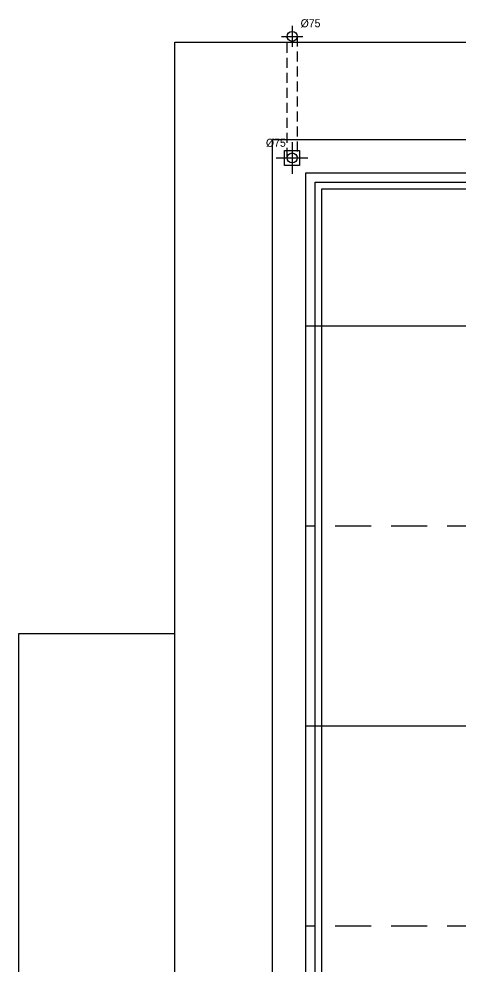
# Model space of a CAD drawing. Header units: millimetres. Extents: x 49504 to 178157, y 34455 to 150915.
# Drawn here: x 107754 to 111061, y 116457 to 123560 of the extents above; entities that cross this region are included whole.
import ezdxf
from ezdxf.enums import TextEntityAlignment as Align

# ---------------------------------------------------------------- set-up
doc = ezdxf.new("R2010")
doc.units = ezdxf.units.MM
doc.header["$LTSCALE"] = 300
doc.linetypes.add('HID', pattern=[2.8, 1.8, -1])
doc.linetypes.add('HIDDEN', pattern=[0.375, 0.25, -0.125])
for name, color, linetype in [('A-ELE', 7, 'Continuous'), ('A-ELE-8', 8, 'Continuous'), ('A-FIN-HANDRAIL', 5, 'Continuous'), ('A-SYM', 7, 'Continuous'), ('A-배수계획-2', 9, 'HIDDEN'), ('A-지붕바닥', 251, 'Continuous'), ('우수계획', 7, 'Continuous'), ('트랜치', 8, 'Continuous')]:
    doc.layers.add(name, color=color, linetype=linetype)
doc.layers.add('NOPLOT', color=191, linetype='Continuous', plot=False)
doc.styles.add('Gdim', font='Dotum.ttf')

# ---------------------------------------------------------------- blocks, each defined once
blk = doc.blocks.new('A$C4ff37237')
at = {"layer": '우수계획', "color": 1}
for p, q in [((79.2, 158.3, 0), (79.2, 0, 0)), ((0, 79.2, 0), (158.3, 79.2, 0))]:
    blk.add_line(p, q, dxfattribs=at)
at = {"layer": '우수계획', "color": 6, "lineweight": -3}
blk.add_circle((79.2, 79.2, 0), 37.5, dxfattribs=at)
at = {"layer": 'NOPLOT', "style": 'Gdim'}
blk.add_text('Ø75', height=60, dxfattribs=at).set_placement((216.9, 177.4), align=Align.MIDDLE)
blk = doc.blocks.new('A$Cacae0627')
at = {"layer": '우수계획', "color": 1}
for p, q in [((0, 528), (0, -528)), ((-528, 0), (528, 0))]:
    blk.add_line(p, q, dxfattribs=at)
at = {"layer": '우수계획', "color": 6, "lineweight": -3}
blk.add_lwpolyline([(-250, 250), (250, 250), (250, -250), (-250, -250)], close=True, dxfattribs=at)
blk.add_circle((0, 0), 167, dxfattribs=at)
blk = doc.blocks.new('A$Cfdea7a82')
at = {"layer": 'A-SYM', "xscale": 0.2249999999999964, "yscale": 0.2249999999999964, "zscale": 0.2249999999999964}
blk.add_blockref('A$Cacae0627', (203.8, 118.8, 0), dxfattribs=at)
at = {"layer": 'NOPLOT', "style": 'Gdim'}
blk.add_text('Ø75', height=60, dxfattribs=at).set_placement((81.6, 232.9), align=Align.MIDDLE)

msp = doc.modelspace()

# ---------------------------------------------------------------- linework, layer by layer
at = {"layer": 'A-ELE', "elevation": 0}
msp.add_lwpolyline([(108923.6, 108155), (108923.6, 123385), (146233.6, 123385), (146233.6, 108155)], dxfattribs=at)
msp.add_lwpolyline([(109653.6, 122655), (145503.6, 122655), (145503.6, 107655), (109653.6, 107655)], close=True, dxfattribs=at)
at = {"layer": 'A-ELE-8', "ltscale": 2, "elevation": 0}
msp.add_lwpolyline([(108923.6, 115350), (107753.6, 115350), (107753.6, 118950), (108923.6, 118950)], dxfattribs=at)
at = {"layer": 'A-FIN-HANDRAIL', "elevation": 0}
for points in [[(109973.6, 108155), (109973.6, 122335), (145183.6, 122335), (145183.6, 108155)], [(110023.6, 108155), (110023.6, 122285), (145133.6, 122285), (145133.6, 108155)]]:
    msp.add_lwpolyline(points, dxfattribs=at)
at = {"layer": 'A-배수계획-2'}
for p, q in [((109764.6, 122516.9), (109764.6, 123429)), ((109839.6, 123429), (109839.6, 122516.9))]:
    msp.add_line(p, q, dxfattribs=at)
at = {"layer": 'A-지붕바닥'}
for p, q in [((145253.6, 121255), (109903.6, 121255)), ((145253.6, 118255), (109903.6, 118255))]:
    msp.add_line(p, q, dxfattribs=at)
at = {"layer": 'A-지붕바닥', "linetype": 'HID', "ltscale": 0.5}
for p, q in [((145253.6, 119755), (109903.6, 119755)), ((145253.6, 116755), (109903.6, 116755))]:
    msp.add_line(p, q, dxfattribs=at)
at = {"layer": '트랜치', "elevation": 0}
msp.add_lwpolyline([(109903.6, 122405), (145253.6, 122405), (145253.6, 108105), (109903.6, 108105)], close=True, dxfattribs=at)

# ---------------------------------------------------------------- block references
at = {"layer": 'A-지붕바닥'}
for name, p in [('A$C4ff37237', (109722.9, 123349.9)), ('A$Cfdea7a82', (109598.2, 122398.2))]:
    msp.add_blockref(name, p, dxfattribs=at)

doc.saveas('drawing.dxf')
